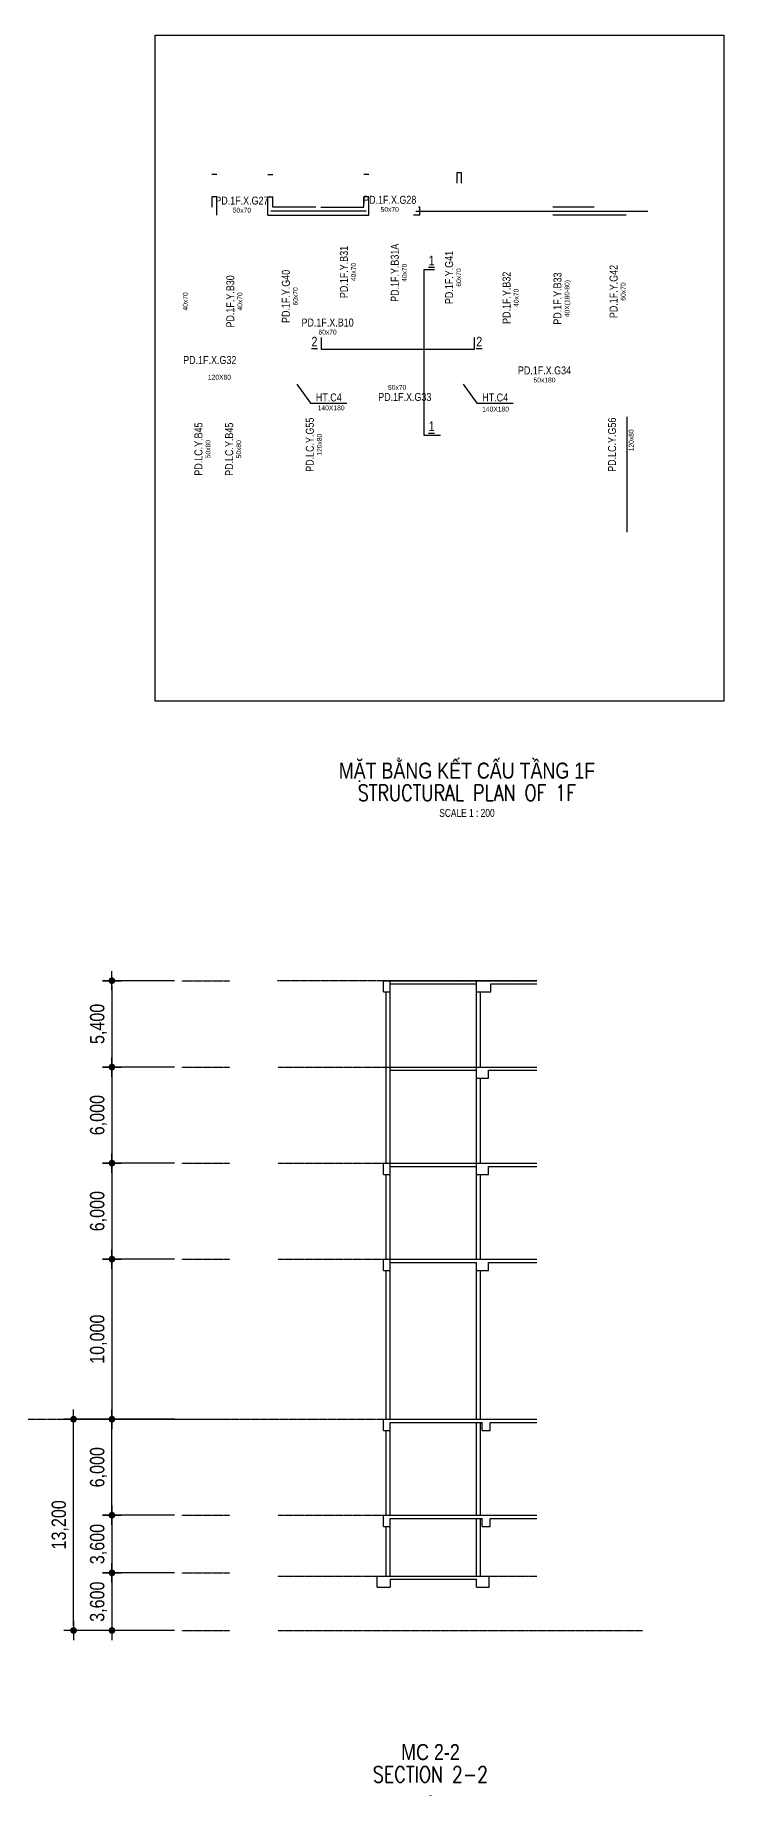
# Model space of a CAD drawing. Header units: millimetres. Extents: x 193380 to 494714, y -170024 to 220376.
# Drawn here: x 278303 to 321350, y -169974 to -59968 of the extents above; entities that cross this region are included whole.
import ezdxf
from ezdxf.enums import TextEntityAlignment as Align

# ---------------------------------------------------------------- set-up
doc = ezdxf.new("R2010")
doc.units = ezdxf.units.MM
doc.header["$MEASUREMENT"] = 0
for name, pattern in [('CENTER2', [1.125, 0.75, -0.125, 0.125, -0.125]), ('X-CORE_1F$0$CENTER2', [1.125, 0.75, -0.125, 0.125, -0.125]), ('X-SEC-1-GRID$0$CENTER2', [1.125, 0.75, -0.125, 0.125, -0.125])]:
    doc.linetypes.add(name, pattern=pattern)
for name, color, linetype in [('FOOTING BOTTOM LEVEL$0$@ SL+300 EL-1.1', 41, 'Continuous'), ('X-BASE-1F$0$A-LAND', 252, 'Continuous'), ('X-CORE_1F$0$A-CEN2', 8, 'X-CORE_1F$0$CENTER2'), ('X-CORE_1F$0$A-CON', 2, 'Continuous'), ('X-SEC-1-GRID$0$A-CEN1', 251, 'X-SEC-1-GRID$0$CENTER2'), ('X-SEC-1-GRID$0$A-DIM1', 7, 'Continuous')]:
    doc.layers.add(name, color=color, linetype=linetype)
for name, color, linetype, lineweight in [('NDC_S_ANNO', 7, 'Continuous', 20), ('NDC_S_AXIS', 5, 'CENTER2', 9), ('NDC_S_DIM', 1, 'Continuous', 15), ('NDC_S_ENG TITLE', 3, 'Continuous', 20), ('NDC_S_NAME BEAM', 7, 'Continuous', 20), ('NDC_S_TEXT SYMBOL', 7, 'Continuous', 20), ('NDC_S_VN TEXT', 7, 'Continuous', 20), ('NDC_S_VN TITLE', 6, 'Continuous', 35)]:
    doc.layers.add(name, color=color, linetype=linetype, lineweight=lineweight)
doc.layers.add('ten dam', color=31, linetype='Continuous', plot=False)
doc.styles.add('ARIAL', font='arial.ttf', dxfattribs={"width": 0.8})
doc.styles.add('NDC_ANNO', font='', dxfattribs={"width": 0.8})
doc.styles.add('NDC_DIM', font='', dxfattribs={"width": 0.75})
doc.styles.add('NDC_EN TXT', font='romans.shx', dxfattribs={"width": 0.8})
doc.styles.add('NDC_VIE TXT', font='arial.ttf', dxfattribs={"width": 0.8})
doc.styles.add('X-SEC-1-GRID$0$Hrtext', font='arial.ttf', dxfattribs={"width": 0.8})
doc.styles.get('NDC_ANNO').set_extended_font_data('Dotum')
doc.styles.get('NDC_DIM').set_extended_font_data('Dotum')
doc.dimstyles.new('NDC_dim_150', dxfattribs={"dimscale": 150, "dimtxt": 2.2, "dimasz": 1.5, "dimexe": 1.5, "dimexo": 2.5, "dimgap": 1, "dimtad": 1, "dimdec": 0, "dimzin": 0, "dimdsep": 46, "dimtxsty": 'NDC_DIM', "dimblk": 'DIMMARK', "dimcen": 0.09, "dimdle": 1.2, "dimclrd": 1, "dimclre": 1, "dimclrt": 3, "dimadec": 0, "dimazin": 0, "dimtfac": 1, "dimtdec": 0, "dimtix": 1, "dimtofl": 0, "dimtmove": 0, "dimatfit": 3, "dimfxl": 0, "dimtolj": 1, "dimtzin": 0, "dimarcsym": 0})
doc.dimstyles.new('X-SEC-1-GRID$0$HEERIM(Ext)', dxfattribs={"dimtxt": 3, "dimasz": 1, "dimexe": 2, "dimexo": 1.5, "dimgap": 1, "dimtad": 1, "dimdec": 0, "dimzin": 0, "dimdsep": 46, "dimlunit": 6, "dimtxsty": 'X-SEC-1-GRID$0$Hrtext', "dimblk": 'X-SEC-1-GRID$0$dotdim1', "dimcen": 1, "dimdle": 2, "dimclrd": 256, "dimclre": 256, "dimclrt": 3, "dimadec": 0, "dimazin": 0, "dimtfac": 1, "dimtdec": 0, "dimtix": 1, "dimtmove": 2, "dimatfit": 3, "dimldrblk": 'X-SEC-1-GRID$0$dotdim1', "dimfxl": 0, "dimtolj": 1, "dimtzin": 0, "dimlwd": -1, "dimarcsym": 0})

# ---------------------------------------------------------------- blocks, each defined once
blk = doc.blocks.new('Drawing name_symbol')
at = {"layer": 'NDC_S_ENG TITLE', "style": 'NDC_EN TXT', "width": 0.8}
blk.add_attdef('SECTDET1', text='', height=5, dxfattribs=at).set_placement((0, 1.01), align=Align.CENTER)
at = {"layer": 'NDC_S_TEXT SYMBOL', "lineweight": 25, "style": 'NDC_ANNO', "width": 0.8}
blk.add_attdef('SSCALE', text='', height=2.5, dxfattribs=at).set_placement((0, -4), align=Align.CENTER)
at = {"layer": 'NDC_S_VN TITLE', "style": 'NDC_VIE TXT', "width": 0.8}
blk.add_attdef('SECTDET2', text='', height=5, dxfattribs=at).set_placement((0, 7.97), align=Align.CENTER)
blk = doc.blocks.new('*U296')
at = {"layer": 'NDC_S_ANNO', "ltscale": 0.8, "style": 'ARIAL', "width": 0.8}
blk.add_attdef('TEN', text='', height=2.5, dxfattribs=at).set_placement((-2.58, 1.03), align=Align.MIDDLE_CENTER)
at = {"layer": 'NDC_S_AXIS', "ltscale": 0.8, "style": 'ARIAL', "width": 0.8, "flags": 1}
blk.add_attdef('CHU_THICH', text='', height=2.5, dxfattribs=at).set_placement((0, 0), align=Align.MIDDLE_CENTER)
blk = doc.blocks.new('DIMMARK')
at = {"layer": 'NDC_S_DIM', "color": 1}
blk.add_line((-1.5, 0), (1, 0), dxfattribs=at)
at = {"layer": 'NDC_S_DIM', "color": 2, "const_width": 0.1}
blk.add_lwpolyline([(-0.42, -0.42), (0.42, 0.42)], dxfattribs=at)
blk = doc.blocks.new('*U298')
at = {"layer": 'NDC_S_ANNO', "ltscale": 0.8, "style": 'ARIAL', "width": 0.8}
blk.add_attdef('TEN', text='', height=2.5, dxfattribs=at).set_placement((0, 3), align=Align.MIDDLE_CENTER)
at = {"layer": 'NDC_S_AXIS', "ltscale": 0.8, "style": 'ARIAL', "width": 0.8, "flags": 1}
blk.add_attdef('CHU_THICH', text='', height=2.5, dxfattribs=at).set_placement((0, 0), align=Align.MIDDLE_CENTER)
blk = doc.blocks.new('X-SEC-1-GRID$0$dotdim1')
at = {"layer": 'X-SEC-1-GRID$0$A-DIM1'}
for p, q in [((-2, 0), (2, 0)), ((0, 2), (0, -2))]:
    blk.add_line(p, q, dxfattribs=at)
at = {"layer": 'X-SEC-1-GRID$0$A-DIM1', "const_width": 0.7}
blk.add_lwpolyline([(0.35, 0, 1), (-0.35, 0, 1)], format="xyb", close=True, dxfattribs=at)
blk = doc.blocks.new('*D613')
at = {"layer": 'X-SEC-1-GRID$0$A-DIM1', "lineweight": -2, "transparency": 16777216}
for p, q in [((287018, -130445, 0), (282501, -130445, 0)), ((287018, -136445, 0), (282501, -136445, 0))]:
    blk.add_line(p, q, dxfattribs=at)
at = {"layer": 'X-SEC-1-GRID$0$A-DIM1', "transparency": 16777216}
blk.add_line((283101, -130745, 0), (283101, -136145, 0), dxfattribs=at)
at = {"layer": 'X-SEC-1-GRID$0$A-DIM1', "transparency": 16777216, "xscale": 300, "yscale": 300, "zscale": 300}
for p, rotation in [((283101, -130445, 0), 90), ((283101, -136445, 0), 270)]:
    blk.add_blockref('X-SEC-1-GRID$0$dotdim1', p, dxfattribs=dict(at, rotation=rotation))
at = {"layer": 'X-SEC-1-GRID$0$A-DIM1', "color": 3, "transparency": 16777216, "insert": (282260, -133445, 0), "char_height": 900, "attachment_point": 5, "rotation": 90, "style": 'X-SEC-1-GRID$0$Hrtext'}
blk.add_mtext('\\A1;6,000', dxfattribs=at)
blk = doc.blocks.new('*D614')
at = {"layer": 'X-SEC-1-GRID$0$A-DIM1', "lineweight": -2, "transparency": 16777216}
for p, q in [((287018, -136445, 0), (282501, -136445, 0)), ((287018, -146445, 0), (282501, -146445, 0))]:
    blk.add_line(p, q, dxfattribs=at)
at = {"layer": 'X-SEC-1-GRID$0$A-DIM1', "transparency": 16777216}
blk.add_line((283101, -136745, 0), (283101, -146145, 0), dxfattribs=at)
at = {"layer": 'X-SEC-1-GRID$0$A-DIM1', "transparency": 16777216, "xscale": 300, "yscale": 300, "zscale": 300}
for p, rotation in [((283101, -136445, 0), 90), ((283101, -146445, 0), 270)]:
    blk.add_blockref('X-SEC-1-GRID$0$dotdim1', p, dxfattribs=dict(at, rotation=rotation))
at = {"layer": 'X-SEC-1-GRID$0$A-DIM1', "color": 3, "transparency": 16777216, "insert": (282260, -141445, 0), "char_height": 900, "attachment_point": 5, "rotation": 90, "style": 'X-SEC-1-GRID$0$Hrtext'}
blk.add_mtext('\\A1;10,000', dxfattribs=at)
blk = doc.blocks.new('*D615')
at = {"layer": 'X-SEC-1-GRID$0$A-DIM1', "lineweight": -2, "transparency": 16777216}
for p, q in [((287018, -124445, 0), (282501, -124445, 0)), ((287018, -130445, 0), (282501, -130445, 0))]:
    blk.add_line(p, q, dxfattribs=at)
at = {"layer": 'X-SEC-1-GRID$0$A-DIM1', "transparency": 16777216}
blk.add_line((283101, -124745, 0), (283101, -130145, 0), dxfattribs=at)
at = {"layer": 'X-SEC-1-GRID$0$A-DIM1', "transparency": 16777216, "xscale": 300, "yscale": 300, "zscale": 300}
for p, rotation in [((283101, -124445, 0), 90), ((283101, -130445, 0), 270)]:
    blk.add_blockref('X-SEC-1-GRID$0$dotdim1', p, dxfattribs=dict(at, rotation=rotation))
at = {"layer": 'X-SEC-1-GRID$0$A-DIM1', "color": 3, "transparency": 16777216, "insert": (282260, -127445, 0), "char_height": 900, "attachment_point": 5, "rotation": 90, "style": 'X-SEC-1-GRID$0$Hrtext'}
blk.add_mtext('\\A1;6,000', dxfattribs=at)
blk = doc.blocks.new('*D616')
at = {"layer": 'X-SEC-1-GRID$0$A-DIM1', "lineweight": -2, "transparency": 16777216}
for p, q in [((287018, -119045, 0), (282501, -119045, 0)), ((287018, -124445, 0), (282501, -124445, 0))]:
    blk.add_line(p, q, dxfattribs=at)
at = {"layer": 'X-SEC-1-GRID$0$A-DIM1', "transparency": 16777216}
blk.add_line((283101, -119345, 0), (283101, -124145, 0), dxfattribs=at)
at = {"layer": 'X-SEC-1-GRID$0$A-DIM1', "transparency": 16777216, "xscale": 300, "yscale": 300, "zscale": 300}
for p, rotation in [((283101, -119045, 0), 90), ((283101, -124445, 0), 270)]:
    blk.add_blockref('X-SEC-1-GRID$0$dotdim1', p, dxfattribs=dict(at, rotation=rotation))
at = {"layer": 'X-SEC-1-GRID$0$A-DIM1', "color": 3, "transparency": 16777216, "insert": (282260, -121745, 0), "char_height": 900, "attachment_point": 5, "rotation": 90, "style": 'X-SEC-1-GRID$0$Hrtext'}
blk.add_mtext('\\A1;5,400', dxfattribs=at)
blk = doc.blocks.new('*D617')
at = {"layer": 'X-SEC-1-GRID$0$A-DIM1', "lineweight": -2, "transparency": 16777216}
for p, q in [((287018, -146445, 0), (282501, -146445, 0)), ((287018, -152445, 0), (282501, -152445, 0))]:
    blk.add_line(p, q, dxfattribs=at)
at = {"layer": 'X-SEC-1-GRID$0$A-DIM1', "transparency": 16777216}
blk.add_line((283101, -152145, 0), (283101, -146745, 0), dxfattribs=at)
at = {"layer": 'X-SEC-1-GRID$0$A-DIM1', "transparency": 16777216, "xscale": 300, "yscale": 300, "zscale": 300}
for p, rotation in [((283101, -146445, 0), 90), ((283101, -152445, 0), 270)]:
    blk.add_blockref('X-SEC-1-GRID$0$dotdim1', p, dxfattribs=dict(at, rotation=rotation))
at = {"layer": 'X-SEC-1-GRID$0$A-DIM1', "color": 3, "transparency": 16777216, "insert": (282260, -149445, 0), "char_height": 900, "attachment_point": 5, "rotation": 90, "style": 'X-SEC-1-GRID$0$Hrtext'}
blk.add_mtext('\\A1;6,000', dxfattribs=at)
blk = doc.blocks.new('*D618')
at = {"layer": 'X-SEC-1-GRID$0$A-DIM1', "lineweight": -2, "transparency": 16777216}
for p, q in [((287018, -152445, 0), (282501, -152445, 0)), ((287018, -156045, 0), (282501, -156045, 0))]:
    blk.add_line(p, q, dxfattribs=at)
at = {"layer": 'X-SEC-1-GRID$0$A-DIM1', "transparency": 16777216}
blk.add_line((283101, -152745, 0), (283101, -155745, 0), dxfattribs=at)
at = {"layer": 'X-SEC-1-GRID$0$A-DIM1', "transparency": 16777216, "xscale": 300, "yscale": 300, "zscale": 300}
for p, rotation in [((283101, -152445, 0), 90), ((283101, -156045, 0), 270)]:
    blk.add_blockref('X-SEC-1-GRID$0$dotdim1', p, dxfattribs=dict(at, rotation=rotation))
at = {"layer": 'X-SEC-1-GRID$0$A-DIM1', "color": 3, "transparency": 16777216, "insert": (282260, -154245, 0), "char_height": 900, "attachment_point": 5, "rotation": 90, "style": 'X-SEC-1-GRID$0$Hrtext'}
blk.add_mtext('\\A1;3,600', dxfattribs=at)
blk = doc.blocks.new('*D619')
at = {"layer": 'X-SEC-1-GRID$0$A-DIM1', "lineweight": -2, "transparency": 16777216}
for p, q in [((287018, -146445, 0), (280101, -146445, 0)), ((287018, -159645, 0), (280101, -159645, 0))]:
    blk.add_line(p, q, dxfattribs=at)
at = {"layer": 'X-SEC-1-GRID$0$A-DIM1', "transparency": 16777216}
blk.add_line((280701, -159345, 0), (280701, -146745, 0), dxfattribs=at)
at = {"layer": 'X-SEC-1-GRID$0$A-DIM1', "transparency": 16777216, "xscale": 300, "yscale": 300, "zscale": 300}
for p, rotation in [((280701, -146445, 0), 90), ((280701, -159645, 0), 270)]:
    blk.add_blockref('X-SEC-1-GRID$0$dotdim1', p, dxfattribs=dict(at, rotation=rotation))
at = {"layer": 'X-SEC-1-GRID$0$A-DIM1', "color": 3, "transparency": 16777216, "insert": (279860, -153045, 0), "char_height": 900, "attachment_point": 5, "rotation": 90, "style": 'X-SEC-1-GRID$0$Hrtext'}
blk.add_mtext('\\A1;13,200', dxfattribs=at)
blk = doc.blocks.new('*D620')
at = {"layer": 'X-SEC-1-GRID$0$A-DIM1', "lineweight": -2, "transparency": 16777216}
for p, q in [((287018, -156045, 0), (282501, -156045, 0)), ((287018, -159645, 0), (282501, -159645, 0))]:
    blk.add_line(p, q, dxfattribs=at)
at = {"layer": 'X-SEC-1-GRID$0$A-DIM1', "transparency": 16777216}
blk.add_line((283101, -156345, 0), (283101, -159345, 0), dxfattribs=at)
at = {"layer": 'X-SEC-1-GRID$0$A-DIM1', "transparency": 16777216, "xscale": 300, "yscale": 300, "zscale": 300}
for p, rotation in [((283101, -156045, 0), 90), ((283101, -159645, 0), 270)]:
    blk.add_blockref('X-SEC-1-GRID$0$dotdim1', p, dxfattribs=dict(at, rotation=rotation))
at = {"layer": 'X-SEC-1-GRID$0$A-DIM1', "color": 3, "transparency": 16777216, "insert": (282260, -157845, 0), "char_height": 900, "attachment_point": 5, "rotation": 90, "style": 'X-SEC-1-GRID$0$Hrtext'}
blk.add_mtext('\\A1;3,600', dxfattribs=at)

msp = doc.modelspace()

# ---------------------------------------------------------------- linework, layer by layer
at = {"layer": 'FOOTING BOTTOM LEVEL$0$@ SL+300 EL-1.1', "color": 6}
for p, q in [((302590.7, -74614.5), (302590.7, -84964.3)), ((302590.7, -74614.5), (303254.5, -74614.5)), ((296170.3, -78847.4), (296170.3, -79574.5)), ((305760.6, -79574.5), (305760.6, -78847.4)), ((296170.3, -79574.5), (305760.6, -79574.5)), ((302590.7, -84964.3), (303648, -84964.3)), ((300084.5, -119745.2), (300084.5, -119045.2)), ((300084.5, -119045.2), (309660.9, -119045.2)), ((300084.5, -119745.2), (300484.5, -119745.2)), ((300234.5, -124445.2), (300234.5, -119745.2)), ((300484.5, -146445.2), (300484.5, -119045.2)), ((300484.5, -119245.2), (305884.5, -119245.2)), ((305884.5, -136445.2), (305884.5, -119045.2)), ((305884.5, -119745.2), (305884.5, -119245.2)), ((305884.5, -119745.2), (306784.5, -119745.2)), ((306134.5, -124445.2), (306134.5, -119745.2)), ((306784.5, -119245.2), (309660.9, -119245.2)), ((306784.5, -119745.2), (306784.5, -119245.2)), ((300234.5, -125145.2), (300234.5, -124445.2)), ((300234.5, -124445.2), (309660.9, -124445.2)), ((300234.5, -130445.2), (300234.5, -125145.2)), ((300484.5, -124645.2), (305884.5, -124645.2)), ((305884.5, -125145.2), (305884.5, -124645.2)), ((305884.5, -125145.2), (306634.5, -125145.2)), ((306134.5, -130445.2), (306134.5, -125145.2)), ((306634.5, -124645.2), (309660.9, -124645.2)), ((306634.5, -125145.2), (306634.5, -124645.2)), ((300084.5, -131145.2), (300084.5, -130445.2)), ((300084.5, -130445.2), (309660.9, -130445.2)), ((300484.5, -130645.2), (305884.5, -130645.2)), ((305884.5, -131145.2), (305884.5, -130645.2)), ((306634.5, -130645.2), (309660.9, -130645.2)), ((306634.5, -131145.2), (306634.5, -130645.2)), ((300084.5, -131145.2), (300484.5, -131145.2)), ((300234.5, -136445.2), (300234.5, -131145.2)), ((305884.5, -131145.2), (306634.5, -131145.2)), ((306134.5, -136445.2), (306134.5, -131145.2)), ((300084.5, -137145.2), (300084.5, -136445.2)), ((300084.5, -136445.2), (309660.9, -136445.2)), ((300084.5, -137145.2), (300484.5, -137145.2)), ((300234.5, -146445.2), (300234.5, -137145.2)), ((300484.5, -136645.2), (305884.5, -136645.2)), ((305884.5, -137145.2), (305884.5, -136645.2)), ((305884.5, -146445.2), (305884.5, -137145.2)), ((305884.5, -137145.2), (306634.5, -137145.2)), ((306134.5, -146445.2), (306134.5, -137145.2)), ((306634.5, -136645.2), (309660.9, -136645.2)), ((306634.5, -137145.2), (306634.5, -136645.2)), ((300084.5, -147145.2), (300084.5, -146445.2)), ((300084.5, -146445.2), (309660.9, -146445.2)), ((300084.5, -147145.2), (300484.5, -147145.2)), ((300234.5, -152445.2), (300234.5, -147145.2)), ((300484.5, -152445.2), (300484.5, -146645.2)), ((300484.5, -146645.2), (306234.5, -146645.2)), ((305884.5, -152445.2), (305884.5, -146645.2)), ((306134.5, -152445.2), (306134.5, -146645.2)), ((306234.5, -147145.2), (306234.5, -146645.2)), ((306234.5, -147145.2), (306734.5, -147145.2)), ((306734.5, -146645.2), (309660.9, -146645.2)), ((306734.5, -147145.2), (306734.5, -146645.2)), ((300084.5, -153145.2), (300084.5, -152445.2)), ((300084.5, -152445.2), (309660.9, -152445.2)), ((300484.5, -156245.2), (300484.5, -152645.2)), ((300484.5, -152645.2), (306234.5, -152645.2)), ((305884.5, -156245.2), (305884.5, -152645.2)), ((306134.5, -156245.2), (306134.5, -152645.2)), ((306234.5, -153145.2), (306234.5, -152645.2)), ((306734.5, -153145.2), (306734.5, -152645.2)), ((306734.5, -152645.2), (309660.9, -152645.2)), ((300084.5, -153145.2), (300484.5, -153145.2)), ((300234.5, -156245.2), (300234.5, -153145.2)), ((306234.5, -153145.2), (306734.5, -153145.2)), ((299684.5, -156945.2), (299684.5, -156245.2)), ((299684.5, -156245.2), (306684.5, -156245.2)), ((299684.5, -156945.2), (300484.5, -156945.2)), ((300484.5, -156445.2), (300484.5, -156945.2)), ((300484.5, -156445.2), (305884.5, -156445.2)), ((305884.5, -156945.2), (305884.5, -156445.2)), ((305884.5, -156945.2), (306684.5, -156945.2)), ((306684.5, -156945.2), (306684.5, -156245.2))]:
    msp.add_line(p, q, dxfattribs=at)
msp.add_lwpolyline([(321350.1, -101587.5), (285797.6, -101587.5), (285797.6, -59968), (321350.1, -59968)], close=True, dxfattribs=at)
at = {"layer": 'X-BASE-1F$0$A-LAND'}
msp.add_line((315305.6, -91013.5), (315305.6, -83812.3), dxfattribs=at)
at = {"layer": 'X-CORE_1F$0$A-CEN2'}
for p, q in [((299005.6, -70963.5), (293005.6, -70963.5)), ((302105.6, -70963.5), (316630.6, -70963.5))]:
    msp.add_line(p, q, dxfattribs=at)
at = {"layer": 'X-CORE_1F$0$A-CON'}
for p, q in [((289655.6, -68663.5), (289355.6, -68663.5)), ((292855.6, -68663.5), (293155.6, -68663.5)), ((299155.6, -68663.5), (298855.6, -68663.5)), ((292855.6, -70063.5), (293155.6, -70063.5)), ((299155.6, -70063.5), (298855.6, -70063.5))]:
    msp.add_line(p, q, dxfattribs=at)
at = {"layer": 'X-CORE_1F$0$A-CON', "ltscale": 10}
for p, q in [((304955.6, -68563.5), (304655.6, -68563.5)), ((304655.6, -68563.5), (304655.6, -69213.5)), ((304955.6, -69213.5), (304955.6, -68563.5)), ((289655.6, -70063.5), (289355.6, -70063.5)), ((289355.6, -70063.5), (289355.6, -70713.5)), ((289655.6, -71213.5), (289655.6, -70063.5)), ((292855.6, -71213.5), (292855.6, -70063.5)), ((293155.6, -70713.5), (293155.6, -70063.5)), ((298855.6, -70713.5), (298855.6, -70063.5)), ((299155.6, -71213.5), (299155.6, -70063.5)), ((292855.6, -71213.5), (299155.6, -71213.5)), ((295855.6, -70713.5), (293155.6, -70713.5)), ((296155.6, -70713.5), (298855.6, -70713.5)), ((302355.6, -71213.5), (301955.6, -71213.5)), ((302355.6, -70713.5), (302255.6, -70713.5)), ((302355.6, -71213.5), (302355.6, -70713.5)), ((313255.6, -70713.5), (310655.6, -70713.5)), ((315255.6, -71213.5), (310655.6, -71213.5))]:
    msp.add_line(p, q, dxfattribs=at)
at = {"layer": 'X-SEC-1-GRID$0$A-CEN1', "ltscale": 10}
for p, q in [((287468.4, -119045.2, 0), (290462.3, -119045.2)), ((287468.4, -124445.2, 0), (290462.3, -124445.2)), ((287468.4, -130445.2, 0), (290462.3, -130445.2)), ((287468.4, -136445.2, 0), (290462.3, -136445.2)), ((287468.4, -146445.2, 0), (290462.3, -146445.2)), ((287468.4, -152445.2, 0), (290462.3, -152445.2)), ((287468.4, -156045.2, 0), (290462.3, -156045.2)), ((287468.4, -159645.2, 0), (290462.3, -159645.2, 0)), ((293462.3, -159645.2, 0), (316266.2, -159645.2, 0))]:
    msp.add_line(p, q, dxfattribs=at)
for points in [[(309660.9, -119045.2), (293446.1, -119045.2)], [(293462.3, -124445.2), (309660.9, -124445.2)], [(293462.3, -130445.2), (309660.9, -130445.2)], [(293462.3, -136445.2), (309660.9, -136445.2)], [(265675.8, -146445.2), (309660.9, -146445.2)], [(293462.3, -152445.2), (309660.9, -152445.2)], [(293462.3, -156245.2), (309660.9, -156245.2)], [(293462.3, -159645.2), (316266.2, -159645.2)]]:
    msp.add_lwpolyline(points, dxfattribs=at)

# ---------------------------------------------------------------- block references
at = {"layer": 'NDC_S_ANNO', "xscale": 200, "yscale": 200, "zscale": 200}
for p, values in [((305293.8, -108013), {'SECTDET1': 'STRUCTURAL PLAN OF 1F', 'SECTDET2': 'MẶT BẰNG KẾT CẤU TẦNG 1F', 'SSCALE': 'SCALE 1 : 200'}), ((303013.8, -169339), {'SECTDET1': 'SECTION 2-2', 'SECTDET2': 'MC 2-2', 'SSCALE': '-'})]:
    msp.add_blockref('Drawing name_symbol', p, dxfattribs=at).add_auto_attribs(values)
at = {"layer": 'NDC_S_NAME BEAM', "color": 6, "xscale": 200.0000000000009, "yscale": 200.0000000000009, "zscale": 200.0000000000009, "rotation": 90}
for p in [(289107.5, -85829.9), (291028.4, -85838.8)]:
    msp.add_blockref('*U298', p, dxfattribs=at).add_auto_attribs({'TEN': 'PD.LC.Y.B45'})
at = {"layer": 'NDC_S_VN TEXT', "xscale": 200, "yscale": 200, "zscale": 200}
for name, p, values in [('*U298', (291224.5, -70901.8), {'TEN': 'PD.1F.X.G27'}), ('*U298', (300466, -70852.1), {'TEN': 'PD.1F.X.G28'}), ('*U298', (296582.1, -78519.4), {'TEN': 'PD.1F.X.B10'}), ('*U298', (289217.2, -80864.3), {'TEN': 'PD.1F.X.G32'}), ('*U298', (310141.3, -81511.7), {'TEN': 'PD.1F.X.G34'}), ('*U296', (297173.9, -82807.6), {'TEN': 'HT.C4'}), ('*U298', (301408, -83171.3), {'TEN': 'PD.1F.X.G33'}), ('*U296', (307573.9, -82807.6), {'TEN': 'HT.C4'})]:
    msp.add_blockref(name, p, dxfattribs=at).add_auto_attribs(values)
at = {"layer": 'NDC_S_VN TEXT', "xscale": 200.0000000000004, "yscale": 200.0000000000004, "zscale": 200.0000000000004, "rotation": 90}
for p, values in [((298199.3, -74762.3), {'TEN': 'PD.1F.Y.B31'}), ((301382.6, -74812.3), {'TEN': 'PD.1F.Y.B31A'}), ((304777.2, -75106.1), {'TEN': 'PD.1F.Y.G41'}), ((294570.4, -76286.4), {'TEN': 'PD.1F.Y.G40'}), ((308368.8, -76376.3), {'TEN': 'PD.1F.Y.B32'}), ((315059.6, -75983.2), {'TEN': 'PD.1F.Y.G42'}), ((291099.3, -76600.9), {'TEN': 'PD.1F.Y.B30'}), ((311552.1, -76426.3), {'TEN': 'PD.1F.Y.B33'})]:
    msp.add_blockref('*U298', p, dxfattribs=at).add_auto_attribs(values)
at = {"layer": 'NDC_S_VN TEXT', "color": 230, "xscale": 200.0000000000009, "yscale": 200.0000000000009, "zscale": 200.0000000000009, "rotation": 90}
for p, values in [((296069.6, -85556.6), {'TEN': 'PD.LC.Y.G55'}), ((314963.1, -85556.6), {'TEN': 'PD.LC.Y.G56'})]:
    msp.add_blockref('*U298', p, dxfattribs=at).add_auto_attribs(values)

# ---------------------------------------------------------------- texts
at = {"layer": 'ten dam', "color": 33, "style": 'ARIAL', "width": 0.8}
for s, p in [('50x70', (291224.5, -70901.8)), ('50x70', (300466, -70852.1)), ('60x70', (296582.1, -78519.4)), ('120X80', (289820.5, -81337)), ('50x180', (310141.3, -81511.7)), ('50x70', (300928.9, -81974.6)), ('140X180', (296804.7, -83253.7)), ('140X180', (307082.3, -83330.8))]:
    msp.add_text(s, height=300, dxfattribs=at).set_placement(p, align=Align.MIDDLE_CENTER)
for s, p in [('40x70', (298199.3, -74762.3)), ('40x70', (301382.6, -74812.3)), ('60x70', (304777.2, -75106.1)), ('60x70', (294570.4, -76286.4)), ('40X(180-80)', (311552.1, -76426.3)), ('60x70', (315059.6, -75983.2)), ('40x70', (287682.6, -76600.9)), ('40x70', (291099.3, -76600.9)), ('40x70', (308368.8, -76376.3)), ('50x80', (289107.5, -85829.9)), ('50x80', (291028.4, -85838.8)), ('120x80', (296069.6, -85556.6)), ('120x80', (315558.9, -85282))]:
    msp.add_text(s, height=300, rotation=90, dxfattribs=at).set_placement(p, align=Align.MIDDLE_CENTER)
at = {"layer": 'ten dam', "color": 230, "style": 'ARIAL', "width": 0.8}
for s, p in [('%%U1', (303084, -74045.5)), ('%%U2', (295761.3, -79113.9)), ('%%U2', (306061.6, -79113.9)), ('%%U1', (303084, -84403.3))]:
    msp.add_text(s, height=600, dxfattribs=at).set_placement(p, align=Align.MIDDLE_CENTER)

# ---------------------------------------------------------------- dimensions: what is measured, and where the dimension line sits
at = {"layer": 'X-SEC-1-GRID$0$A-DIM1'}
for base, p1, p2, angle, picture, middle in [((283100.9, -124445.2, 0), (287468.4, -119045.2, 0), (287468.4, -124445.2, 0), 270, '*D616', (282260, -121745.2, 0)), ((283100.9, -130445.2, 0), (287468.4, -124445.2, 0), (287468.4, -130445.2, 0), 270, '*D615', (282260, -127445.2, 0)), ((283100.9, -136445.2, 0), (287468.4, -130445.2, 0), (287468.4, -136445.2, 0), 270, '*D613', (282260, -133445.2, 0)), ((283100.9, -146445.2, 0), (287468.4, -136445.2, 0), (287468.4, -146445.2, 0), 270, '*D614', (282260, -141445.2, 0)), ((280700.9, -146445.2, 0), (287468.4, -159645.2, 0), (287468.4, -146445.2, 0), 90, '*D619', (279860, -153045.2, 0)), ((283100.9, -146445.2, 0), (287468.4, -152445.2, 0), (287468.4, -146445.2, 0), 90, '*D617', (282260, -149445.2, 0)), ((283100.9, -156045.2, 0), (287468.4, -152445.2, 0), (287468.4, -156045.2, 0), 270, '*D618', (282260, -154245.2, 0)), ((283100.9, -159645.2, 0), (287468.4, -156045.2, 0), (287468.4, -159645.2, 0), 270, '*D620', (282260, -157845.2, 0))]:
    dim = msp.add_linear_dim(base=base, p1=p1, p2=p2, angle=angle, dimstyle='X-SEC-1-GRID$0$HEERIM(Ext)', override={"dimscale": 300}, dxfattribs=at)
    dim.commit()
    dim.dimension.update_dxf_attribs({"geometry": picture, "text_midpoint": middle})

# ---------------------------------------------------------------- leaders
for points in [[(294665.3, -81777.6), (295508.7, -82966.4), (297782, -82966.4)], [(305065.3, -81777.6), (305908.7, -82966.4), (308182, -82966.4)]]:
    msp.add_leader(points, dimstyle='NDC_dim_150', override={"dimgap": 1, "dimtad": 0})

doc.saveas('drawing.dxf')
